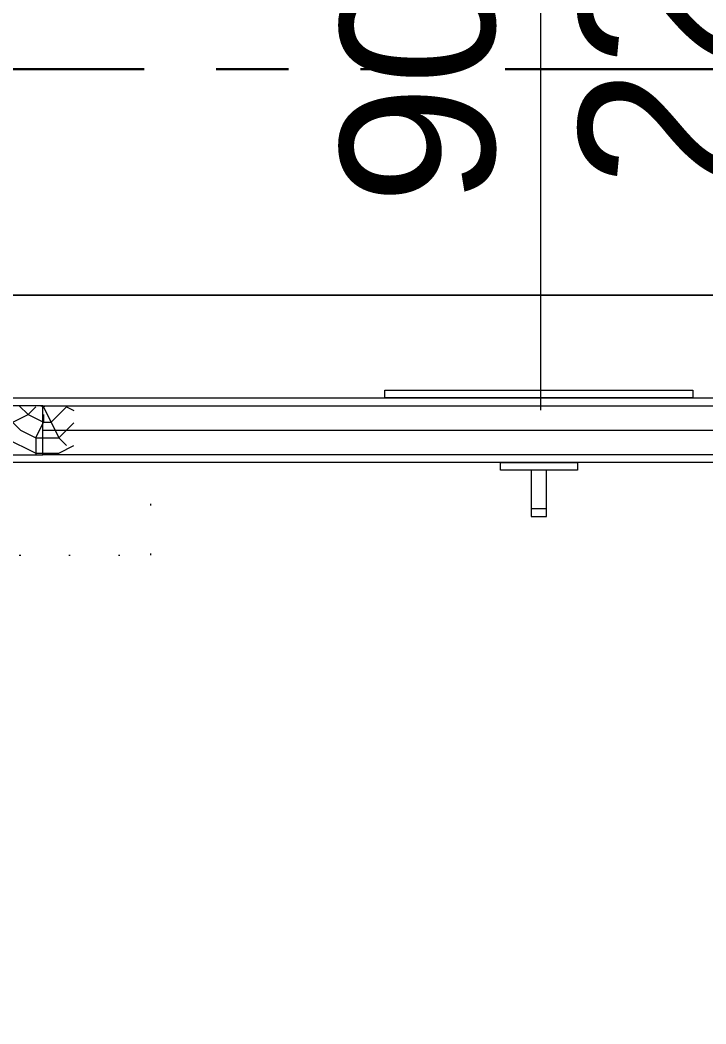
# Model space of a CAD drawing. Extents: x -1299 to 23780, y -3010 to 8106.
# Drawn here: x 10063.6 to 10108.1, y 2192.7 to 2257.9 of the extents above; entities that cross this region are included whole.
import ezdxf
from ezdxf.enums import TextEntityAlignment as Align

# ---------------------------------------------------------------- set-up
doc = ezdxf.new("R2010")
doc.units = 0
doc.header["$LTSCALE"] = 25
doc.header["$MEASUREMENT"] = 0
doc.linetypes.add('DOT2', pattern=[0.125, 0, -0.125])
doc.linetypes.add('PHANTOM2', pattern=[1.25, 0.625, -0.125, 0.125, -0.125, 0.125, -0.125])
doc.layers.get('0').update_dxf_attribs({"color": 9, "lineweight": 9})
for name, color, linetype, lineweight in [('06C', 9, 'Continuous', 9), ('09', 9, 'Continuous', 9), ('10', 9, 'Continuous', 9), ('12', 9, 'Continuous', 9), ('20', 9, 'DOT2', 9), ('22', 8, 'Continuous', 9), ('33', 9, 'BATTING', 9), ('35', 9, 'Continuous', 9), ('E-KABLO', 7, 'Continuous', 30)]:
    doc.layers.add(name, color=color, linetype=linetype, lineweight=lineweight)
doc.styles.add('Arial', font='arial.ttf', dxfattribs={"height": 2.5})
doc.linetypes.add('BATTING', pattern='A,0.0001,-0.1,[134,ltypeshp.shx,S=0.1,R=0,X=-0.1,Y=0],-0.2,[134,ltypeshp.shx,S=0.1,R=180,X=0.1,Y=0],-0.1', length=0.4001000000000001)

# ---------------------------------------------------------------- blocks, each defined once
blk = doc.blocks.new('0_doorno')
blk.add_lwpolyline([(4.499999999999829, 5.684e-13), (12.49999999999983, 5.684e-13)])
at = {"style": 'Arial'}
blk.add_attdef('YUKSEKLIK', text='', height=2, dxfattribs=at).set_placement((4.999999999999821, 12.30000000000063), align=Align.TOP_LEFT)
blk.add_attdef('KAPINO', text='', height=2, dxfattribs=at).set_placement((-1.705e-13, 5.684e-13), align=Align.MIDDLE)
blk.add_attdef('GENISLIK', text='', height=2, dxfattribs=at).set_placement((4.999999999999823, -3.789358799453337), align=Align.BOTTOM_LEFT)
blk = doc.blocks.new('p-kapı')
at = {"layer": '09'}
h = blk.add_hatch(dxfattribs=at)
h.set_pattern_fill('LOGEND', color=256, scale=10, style=0)
h.set_pattern_definition([(360, (-1595.241908694795, -1979.639528495034), (9.999999999999996, -10), [3, -7]), (360, (-1595.241908694795, -1980.139528495034), (9.999999999999996, -10), [3, -7]), (360, (-1594.741908694795, -1981.139528495034), (9.999999999999996, -10), [2, -8]), (360, (-1594.241908694796, -1982.139528495034), (9.999999999999996, -10), [1.5, -8.5]), (360, (-1594.241908694796, -1983.139528495034), (9.999999999999996, -10), [1, -9]), (360, (-1596.741908694796, -1984.139528495034), (9.999999999999996, -10), [0.5, -2.5, 0.5, -6.5]), (360, (-1595.241908694795, -1984.639528495034), (9.999999999999996, -10), [0.5, -4, 1.5, -4]), (360, (-1593.241908694795, -1985.139528495034), (9.999999999999996, -10), [0.5, -0.5, 0.5, -8.5]), (360, (-1593.741908694795, -1985.639528495034), (9.999999999999996, -10), [0.5, -9.5]), (360, (-1594.241908694796, -1986.639528495034), (9.999999999999996, -10), [1.5, -8.5]), (360, (-1594.241908694796, -1987.639528495034), (9.999999999999996, -10), [2, -8]), (360, (-1594.741908694795, -1988.639528495034), (9.999999999999996, -10), [2.5, -3, 0.5, -4]), (270, (-1598.741908694796, -1982.639528495034), (-10, -9.999999999999996), [0.5, -1, 2.5, -6]), (270, (-1598.241908694796, -1983.639528495034), (-10, -9.999999999999996), [0.5, -0.5, 1.5, -7.5]), (270, (-1597.741908694796, -1987.639528495034), (-10, -9.999999999999996), [1, -9]), (270, (-1597.241908694796, -1983.639528495034), (-10, -9.999999999999996), [2, -3, 0.5, -4.5]), (270, (-1596.741908694796, -1989.139528495034), (-10, -9.999999999999996), [0.5, -9.5]), (270, (-1596.241908694796, -1984.139528495034), (-10, -9.999999999999996), [1.5, -8.5]), (270, (-1595.241908694795, -1984.639528495034), (-10, -9.999999999999996), [1, -9]), (270, (-1594.241908694796, -1984.639528495034), (-10, -9.999999999999996), [0.5, -1.5, 1.5, -6.5]), (270, (-1593.741908694795, -1985.139528495034), (-10, -9.999999999999996), [0.5, -9.5]), (270, (-1593.241908694795, -1983.139528495034), (-10, -9.999999999999996), [1.399999999999999, -8.6]), (270, (-1592.741908694796, -1981.139528495034), (-10, -9.999999999999996), [1, -9]), (270, (-1591.741908694795, -1985.139528495034), (-10, -9.999999999999996), [0.5, -9.5]), (270, (-1590.741908694796, -1984.639528495034), (-10, -9.999999999999996), [1.5, -8.5]), (270, (-1589.741908694796, -1984.639528495034), (-10, -9.999999999999996), [1.5, -8.5]), (314.9999999999999, (-1591.241908694796, -1980.639528495034), (-3.3e-15, -10.00000000019025), [0.7071000000000001, -0.7071000000000001, 0.7071000000000001, -12.02083562]), (314.9999999999999, (-1593.241908694795, -1983.139528495034), (-3.3e-15, -10.00000000019025), [1.414199999999999, -12.72793562]), (314.9999999999999, (-1597.241908694796, -1988.139528495034), (-3.3e-15, -10.00000000019025), [1.414199999999999, -12.72793562]), (314.9999999999999, (-1595.241908694795, -1985.639528495034), (-3.3e-15, -10.00000000019025), [1.414199999999999, -12.72793562]), (314.9999999999999, (-1594.741908694795, -1983.639528495034), (-3.3e-15, -10.00000000019025), [1.414199999999999, -12.72793562]), (314.9999999999999, (-1591.741908694795, -1981.639528495034), (-3.3e-15, -10.00000000019025), [1.414199999999999, -12.72793562]), (314.9999999999999, (-1592.741908694796, -1982.139528495034), (-3.3e-15, -10.00000000019025), [2.121319999999998, -12.02081562]), (314.9999999999999, (-1595.741908694796, -1986.639528495034), (-3.3e-15, -10.00000000019025), [0.7071000000000001, -13.43503562]), (314.9999999999999, (-1596.241908694796, -1987.639528495034), (-3.3e-15, -10.00000000019025), [0.7071000000000001, -13.43503562]), (314.9999999999999, (-1592.241908694796, -1987.639528495034), (-3.3e-15, -10.00000000019025), [0.7071000000000001, -13.43503562]), (314.9999999999999, (-1596.241908694796, -1982.639528495034), (-3.3e-15, -10.00000000019025), [0.7071000000000001, -13.43503562]), (314.9999999999999, (-1590.741908694796, -1986.139528495034), (-3.3e-15, -10.00000000019025), [0.7071000000000001, -13.43503562]), (314.9999999999999, (-1594.241908694796, -1985.139528495034), (-3.3e-15, -10.00000000019025), [0.7071000000000001, -13.43503562]), (314.9999999999999, (-1593.241908694795, -1986.139528495034), (-3.3e-15, -10.00000000019025), [0.7071000000000001, -13.43503562]), (225, (-1593.741908694795, -1984.139528495034), (-10.00000000019025, 3.3e-15), [0.7071000000000001, -0.7071000000000001, 2.121319999999998, -10.60661562]), (225, (-1592.241908694796, -1984.139528495034), (-10.00000000019025, 3.3e-15), [0.7071000000000001, -13.43503562]), (225, (-1592.241908694796, -1980.639528495034), (-10.00000000019025, 3.3e-15), [0.7071000000000001, -13.43503562]), (225, (-1594.241908694796, -1983.139528495034), (-10.00000000019025, 3.3e-15), [0.7071000000000001, -13.43503562]), (225, (-1592.741908694796, -1985.139528495034), (-10.00000000019025, 3.3e-15), [0.7071000000000001, -13.43503562]), (225, (-1595.241908694795, -1982.639528495034), (-10.00000000019025, 3.3e-15), [0.7071000000000001, -13.43503562]), (225, (-1591.241908694796, -1982.639528495034), (-10.00000000019025, 3.3e-15), [0.7071000000000001, -13.43503562]), (225, (-1598.241908694796, -1979.639528495034), (-10.00000000019025, 3.3e-15), [0.7071000000000001, -13.43503562]), (225, (-1597.741908694796, -1980.139528495034), (-10.00000000019025, 3.3e-15), [1.414199999999999, -12.72793562]), (225, (-1597.241908694796, -1980.639528495034), (-10.00000000019025, 3.3e-15), [1.414199999999999, -12.72793562]), (225, (-1596.241908694796, -1980.639528495034), (-10.00000000019025, 3.3e-15), [1.414199999999999, -12.72793562]), (225, (-1595.741908694796, -1981.639528495034), (-10.00000000019025, 3.3e-15), [1.414199999999999, -12.72793562]), (225, (-1591.741908694795, -1985.639528495034), (-10.00000000019025, 3.3e-15), [1.414199999999999, -12.72793562]), (225, (-1589.741908694796, -1980.639528495034), (-10.00000000019025, 3.3e-15), [1.414199999999999, -12.72793562]), (225, (-1589.241908694796, -1988.639528495034), (-10.00000000019025, 3.3e-15), [1.414199999999999, -12.72793562]), (225, (-1589.241908694796, -1987.639528495034), (-10.00000000019025, 3.3e-15), [1.414199999999999, -12.72793562]), (225, (-1590.241908694796, -1987.139528495034), (-10.00000000019025, 3.3e-15), [1.414199999999999, -12.72793562]), (225, (-1597.241908694796, -1987.139528495034), (-10.00000000019025, 3.3e-15), [2.121319999999998, -12.02081562]), (225, (-1590.741908694796, -1986.139528495034), (-10.00000000019025, 3.3e-15), [2.121319999999998, -12.02081562]), (333.4349487999999, (-1596.241908694796, -1989.139528495034), (10.00000000000094, -4.0006493e-09), [1.117999999999998, -21.24267976999997]), (333.4349487999999, (-1596.241908694796, -1984.139528495034), (10.00000000000094, -4.0006493e-09), [1.117999999999998, -21.24267976999997]), (333.4349487999999, (-1595.241908694795, -1987.139528495034), (10.00000000000094, -4.0006493e-09), [1.117999999999998, -21.24267976999997]), (333.4349487999999, (-1592.241908694796, -1980.139528495034), (10.00000000000094, -4.0006493e-09), [1.117999999999998, -21.24267976999997]), (333.4349487999999, (-1592.741908694796, -1981.139528495034), (10.00000000000094, -4.0006493e-09), [1.117999999999998, -21.24267976999997]), (333.4349487999999, (-1595.741908694796, -1983.139528495034), (10.00000000000094, -4.0006493e-09), [1.117999999999998, -21.24267976999997]), (333.4349487999999, (-1595.741908694796, -1988.139528495034), (10.00000000000094, -4.0006493e-09), [1.117999999999998, -21.24267976999997]), (333.4349487999999, (-1592.741908694796, -1985.139528495034), (10.00000000000094, -4.0006493e-09), [2.235999999999997, -20.12467976999998]), (296.5650511799998, (-1592.741908694796, -1986.639528495034), (5.099821e-10, -10.00000000000094), [1.117999999999975, -21.24267976999962]), (296.5650511799998, (-1591.241908694796, -1983.639528495034), (5.099821e-10, -10.00000000000094), [1.117999999999975, -21.24267976999962]), (296.5650511799998, (-1596.241908694796, -1985.639528495034), (5.099821e-10, -10.00000000000094), [1.117999999999975, -21.24267976999962]), (296.5650511799998, (-1598.241908694796, -1986.139528495034), (5.099821e-10, -10.00000000000094), [1.117999999999975, -21.24267976999962]), (296.5650511799998, (-1592.241908694796, -1984.139528495034), (5.099821e-10, -10.00000000000094), [1.117999999999975, -21.24267976999962]), (296.5650511799998, (-1593.241908694795, -1984.139528495034), (5.099821e-10, -10.00000000000094), [1.117999999999975, -21.24267976999962]), (296.5650511799998, (-1597.241908694796, -1985.639528495034), (5.099821e-10, -10.00000000000094), [2.235999999999953, -20.12467976999963]), (296.5650511799998, (-1589.741908694796, -1982.139528495034), (5.099821e-10, -10.00000000000094), [2.235999999999953, -20.12467976999963]), (296.5650511799998, (-1590.741908694796, -1982.639528495034), (5.099821e-10, -10.00000000000094), [2.235999999999953, -20.12467976999963]), (243.4349487999999, (-1598.741908694796, -1981.139528495034), (-4.0006526e-09, -10.00000000000094), [1.11799999999998, -21.24267976999968]), (243.4349487999999, (-1598.741908694796, -1986.639528495034), (-4.0006526e-09, -10.00000000000094), [1.11799999999998, -21.24267976999968]), (243.4349487999999, (-1596.741908694796, -1979.639528495034), (-4.0006526e-09, -10.00000000000094), [1.11799999999998, -21.24267976999968]), (243.4349487999999, (-1597.741908694796, -1988.639528495034), (-4.0006526e-09, -10.00000000000094), [1.11799999999998, -21.24267976999968]), (243.4349487999999, (-1596.741908694796, -1982.639528495034), (-4.0006526e-09, -10.00000000000094), [1.11799999999998, -21.24267976999968]), (243.4349487999999, (-1594.741908694795, -1983.639528495034), (-4.0006526e-09, -10.00000000000094), [1.11799999999998, -21.24267976999968]), (243.4349487999999, (-1593.741908694795, -1985.639528495034), (-4.0006526e-09, -10.00000000000094), [1.11799999999998, -21.24267976999968]), (243.4349487999999, (-1598.241908694796, -1981.639528495034), (3.2114650989e-06, -10.00000160773382), [1.11799999999998, -21.24267976999968]), (243.4349487999999, (-1595.741908694796, -1983.139528495034), (-4.0006526e-09, -10.00000000000094), [1.11799999999998, -21.24267976999968]), (243.4349487999999, (-1592.741908694796, -1982.139528495034), (-4.0006526e-09, -10.00000000000094), [1.11799999999998, -21.24267976999968]), (243.4349487999999, (-1591.741908694795, -1983.139528495034), (-4.0006526e-09, -10.00000000000094), [1.11799999999998, -21.24267976999968]), (243.4349487999999, (-1589.741908694796, -1986.139528495034), (-4.0006526e-09, -10.00000000000094), [1.11799999999998, -21.24267976999968]), (243.4349487999999, (-1597.241908694796, -1989.139528495034), (-4.0006526e-09, -10.00000000000094), [1.11799999999998, -21.24267976999968]), (243.4349487999999, (-1598.741908694796, -1988.639528495034), (-4.0006526e-09, -10.00000000000094), [2.23599999999996, -20.12467976999968]), (243.4349487999999, (-1597.241908694796, -1981.639528495034), (-4.0006526e-09, -10.00000000000094), [2.23599999999996, -20.12467976999968]), (206.5650511799999, (-1598.741908694796, -1980.139528495034), (-10.00000000000094, -5.099854e-10), [1.117999999999998, -21.24267976999997]), (206.5650511799999, (-1590.241908694796, -1979.639528495034), (-10.00000000000094, -5.099854e-10), [1.117999999999998, -21.24267976999997]), (206.5650511799999, (-1590.741908694796, -1984.639528495034), (-10.00000000000094, -5.099854e-10), [1.117999999999998, -21.24267976999997]), (206.5650511799999, (-1594.741908694795, -1981.139528495034), (-10.00000000000094, -5.099854e-10), [1.117999999999998, -21.24267976999997]), (206.5650511799999, (-1595.241908694795, -1980.139528495034), (-10.00000000000094, -5.099854e-10), [1.117999999999998, -21.24267976999997]), (206.5650511799999, (-1594.241908694796, -1982.139528495034), (-10.00000000000094, -5.099854e-10), [1.117999999999998, -21.24267976999997]), (206.5650511799999, (-1591.241908694796, -1988.139528495034), (-10.00000000000094, -5.099854e-10), [1.117999999999998, -21.24267976999997]), (206.5650511799999, (-1590.241908694796, -1988.639528495034), (-10.00000000000094, -5.099854e-10), [2.235999999999996, -20.12467976999998])])
h.paths.add_polyline_path([(1.170000000001889, -4.599999999998543), (1.170000000001889, -14.60028270519979), (4.370000000002618, -14.60028270519979), (4.370000000002618, -4.599999999998543)])
at = {"layer": '06C'}
blk.add_line((7.870046077259757, -45.30000001471488), (7.870046077259757, -44.3000000147149), dxfattribs=at)
for points in [[(5.370046077259756, -42.3000000147149), (4.870046077259757, -42.3000000147149), (4.870046077259757, -47.3000000147149), (5.370046077259756, -47.3000000147149)], [(8.370046077259758, -45.30000001471488), (5.370046077259756, -45.30000001471488), (5.370046077259756, -44.3000000147149), (8.370046077259758, -44.3000000147149)]]:
    blk.add_lwpolyline(points, close=True, dxfattribs=at)
at = {"layer": '10'}
blk.add_lwpolyline([(0.6702100840338971, -34.80029411766009), (0.1702100840338971, -34.80029411766009), (0.1702100840338971, -54.80029411766007), (0.6702100840338971, -54.80029411766007)], close=True, dxfattribs=at)
at = {"layer": '12', "ltscale": 20}
for points in [[(0.6700000000018917, -85.40000000000146), (4.870000000002619, -85.40029411766591), (4.870000000002619, -4.600294117648446), (0.6704201680659027, -4.600000029422517)], [(4.370000000002618, -12.60028424741904), (1.169998639968979, -12.60029411764844), (1.170000000001889, -4.599999999998543), (4.370000000002618, -4.600294117648446)], [(1.170000000001889, -75.40008858544023), (4.370000000002618, -75.40008858544023), (4.370000000002618, -12.60028270519979), (1.169998639968979, -12.60029276964633)]]:
    blk.add_lwpolyline(points, close=True, dxfattribs=at)
at = {"layer": '20'}
blk.add_lwpolyline([(4.870000000002619, -4.600294117648446), (10.87000000000262, -4.600294117648446), (10.87000000000262, -19.60029411764844), (4.870000000002619, -19.60029411764844), (4.870000000002619, -4.600294117648446)], dxfattribs=at)
blk.add_arc((4.870000000002619, -4.600294117648446), 81.60029411766662, 270.1053228038254, 0, dxfattribs=at)
at = {"layer": '33', "ltscale": 0.2}
blk.add_lwpolyline([(2.769999319985799, -12.60028918253374), (2.770000000000436, -75.40008858544023)], dxfattribs=at)

msp = doc.modelspace()

# ---------------------------------------------------------------- linework, layer by layer
at = {"layer": '35'}
msp.add_lwpolyline([(7909.50000541349, 2802.999998144087), (8525.500001126045, 2802.999995698873), (8525.500001126045, 2363.000004310682), (10472.50000012271, 2363.000000004951), (10472.50000012271, 2240.000004310683), (9967.397144134895, 2240.000004310683), (10004.83925096622, 1897.89379501455, 0.099520969804843), (7703.070009610714, 1167.165326207167)], format="xyb", dxfattribs=at)
msp.add_lwpolyline([(10217.50000012271, 2230.000004310685), (10217.50000012271, 2033.152769449003, 0.0084561785165684), (10007.22983938039, 2014.242613017362), (9996.681724218013, 2110.545078229901), (9996.71152357587, 2230.000004310685), (10052.50000012271, 2230.000004310685), (10052.50000012271, 2240.000004310685), (10142.50000012286, 2240.00000431062), (10142.50000012286, 2230.00000431062)], format="xyb", close=True, dxfattribs=at)
at = {"layer": 'E-KABLO', "color": 6, "linetype": 'PHANTOM2', "ltscale": 1.5}
msp.add_line((10165.41491845952, 2254.684578829549), (9910.655867292146, 2254.684578829549), dxfattribs=at)

# ---------------------------------------------------------------- block references
at = {"xscale": -1, "rotation": 90}
msp.add_blockref('p-kapı', (10052.50000012271, 2234.000004310685), dxfattribs=at)
at = {"layer": '22'}
ref = msp.add_blockref('0_doorno', (10097.41232973455, 2295.038154452661), dxfattribs=dict(at, xscale=-5, yscale=5, zscale=5, rotation=90))
ref.add_attrib('GENISLIK', '90', dxfattribs={"layer": '0', "height": 10, "rotation": 90, "style": 'Arial'}).set_placement((10097.41232973455, 2245.877172187994), align=Align.BOTTOM_LEFT)
ref.add_attrib('YUKSEKLIK', '220', dxfattribs={"layer": '0', "height": 10, "rotation": 90, "style": 'Arial'}).set_placement((10099.91232973455, 2246.989041219372), align=Align.TOP_LEFT)

doc.saveas('drawing.dxf')
